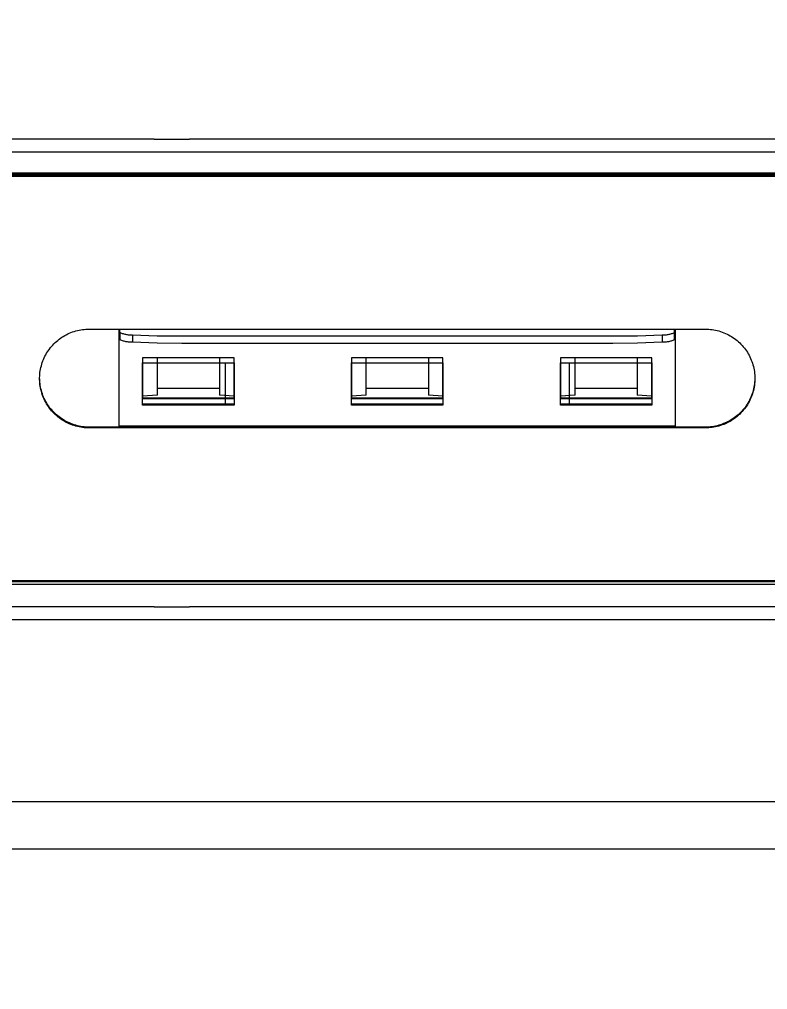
# Model space of a CAD drawing. Header units: millimetres. Extents: x -208 to 4974, y -28 to 3137.
# Drawn here: x 1451.4 to 1557, y 2717.2 to 2854.2 of the extents above; entities that cross this region are included whole.
import ezdxf

# ---------------------------------------------------------------- set-up
doc = ezdxf.new("R2010")
doc.units = ezdxf.units.MM
doc.layers.add('ZANO_R', color=7, linetype='Continuous', lineweight=0)
doc.layers.add('ZANO_W', color=1, linetype='Continuous', lineweight=0)
doc.styles.add('Arial', font='arial.ttf')
doc.styles.get("Standard").update_dxf_attribs({"font": 'ARIALUNI.TTF'})
doc.dimstyles.new('pl i ang', dxfattribs={"dimtxt": 50, "dimasz": 50, "dimexe": 1.25, "dimexo": 0.625, "dimgap": 10, "dimtad": 1, "dimtoh": 1, "dimtxsty": 'Standard', "dimcen": 2.5, "dimclrd": 1, "dimclre": 1, "dimclrt": 1, "dimadec": 0, "dimazin": 0, "dimtfac": 1, "dimtmove": 0, "dimatfit": 3, "dimfxl": 1, "dimarcsym": 1})

# ---------------------------------------------------------------- blocks, each defined once
blk = doc.blocks.new('*D507')
at = {"layer": 'ZANO_W', "color": 1, "lineweight": -2}
blk.add_arc((4072.53, 2413.74), 150.81, 99.5517, 164.7582, dxfattribs=at)
at = {"layer": 'ZANO_W', "color": 1}
for points in [[(4047.72, 2555.79), (4047.28, 2569.12), (4087.48, 2563.8)], [(3920.41, 2454.27), (3933.63, 2452.5), (3921.72, 2413.74)]]:
    blk.add_solid(points, dxfattribs=at)
at = {"layer": 'ZANO_W', "color": 1, "insert": (3950.72, 2548.28), "char_height": 40, "attachment_point": 5, "rotation": 42.155, "style": 'Arial'}
blk.add_mtext('96%%d', dxfattribs=at)

msp = doc.modelspace()

# ---------------------------------------------------------------- linework, layer by layer
at = {"layer": 'ZANO_R'}
for p, q in [((1470.42, 2837.23), (1383.02, 2837.23)), ((1470.42, 2837.23), (1475.42, 2837.23)), ((1562.83, 2837.23), (1475.42, 2837.23)), ((1383.02, 2835.45), (1470.42, 2835.45)), ((1470.42, 2835.45), (1475.42, 2835.45)), ((1475.42, 2835.45), (1562.83, 2835.45)), ((1563.13, 2832.43), (1446.35, 2832.43)), ((1563.13, 2832.31), (1446.35, 2832.31)), ((1563.13, 2832.19), (1446.35, 2832.19)), ((1563.13, 2832.08), (1446.35, 2832.08)), ((1563.13, 2831.96), (1446.35, 2831.96)), ((1458.21, 2809.74), (1458.43, 2809.84)), ((1458.43, 2809.84), (1458.65, 2809.93)), ((1458.65, 2809.93), (1458.88, 2810.02)), ((1458.88, 2810.02), (1459.11, 2810.1)), ((1459.11, 2810.1), (1459.34, 2810.17)), ((1459.34, 2810.17), (1459.57, 2810.23)), ((1459.57, 2810.23), (1459.81, 2810.28)), ((1459.81, 2810.28), (1460.04, 2810.33)), ((1460.04, 2810.33), (1460.28, 2810.36)), ((1460.28, 2810.36), (1460.52, 2810.39)), ((1460.52, 2810.39), (1460.76, 2810.41)), ((1460.76, 2810.41), (1461, 2810.42)), ((1461, 2810.42), (1461.24, 2810.43)), ((1461.24, 2810.43), (1548.24, 2810.43)), ((1465.49, 2796.59), (1465.49, 2810.43)), ((1465.57, 2809.99), (1465.57, 2810.43)), ((1465.57, 2809.99), (1465.57, 2809.97)), ((1465.57, 2809.97), (1465.68, 2809.92)), ((1465.57, 2809.95), (1465.57, 2808.97)), ((1465.68, 2809.92), (1465.79, 2809.87)), ((1465.79, 2809.87), (1465.91, 2809.83)), ((1465.91, 2809.83), (1466.02, 2809.79)), ((1466.02, 2809.79), (1466.14, 2809.75)), ((1466.14, 2809.75), (1466.25, 2809.72)), ((1543.23, 2809.72), (1543.35, 2809.75)), ((1543.35, 2809.75), (1543.47, 2809.79)), ((1543.47, 2809.79), (1543.58, 2809.83)), ((1543.58, 2809.83), (1543.69, 2809.87)), ((1543.69, 2809.87), (1543.8, 2809.92)), ((1543.8, 2809.92), (1543.91, 2809.97)), ((1543.91, 2809.99), (1543.91, 2810.43)), ((1543.91, 2809.97), (1543.91, 2809.99)), ((1543.91, 2808.97), (1543.91, 2809.95)), ((1543.99, 2810.43), (1543.99, 2796.59)), ((1548.24, 2810.43), (1548.49, 2810.42)), ((1548.49, 2810.42), (1548.73, 2810.41)), ((1548.73, 2810.41), (1548.97, 2810.39)), ((1548.97, 2810.39), (1549.22, 2810.36)), ((1549.22, 2810.36), (1549.46, 2810.32)), ((1549.46, 2810.32), (1549.7, 2810.28)), ((1549.7, 2810.28), (1549.93, 2810.22)), ((1549.93, 2810.22), (1550.17, 2810.16)), ((1550.17, 2810.16), (1550.4, 2810.09)), ((1550.4, 2810.09), (1550.63, 2810.01)), ((1550.63, 2810.01), (1550.86, 2809.92)), ((1550.86, 2809.92), (1551.09, 2809.83)), ((1551.09, 2809.83), (1551.31, 2809.72)), ((1456.25, 2808.35), (1456.43, 2808.52)), ((1456.43, 2808.52), (1456.6, 2808.68)), ((1456.6, 2808.68), (1456.79, 2808.84)), ((1456.79, 2808.84), (1456.98, 2808.99)), ((1456.98, 2808.99), (1457.17, 2809.13)), ((1457.17, 2809.13), (1457.37, 2809.27)), ((1457.37, 2809.27), (1457.57, 2809.4)), ((1457.57, 2809.4), (1457.78, 2809.52)), ((1457.78, 2809.52), (1457.99, 2809.63)), ((1457.99, 2809.63), (1458.21, 2809.74)), ((1465.57, 2808.97), (1465.68, 2808.92)), ((1465.68, 2808.92), (1465.79, 2808.87)), ((1465.79, 2808.87), (1465.91, 2808.83)), ((1465.91, 2808.83), (1466.02, 2808.79)), ((1466.02, 2808.79), (1466.14, 2808.76)), ((1466.14, 2808.76), (1466.25, 2808.73)), ((1466.25, 2809.72), (1466.37, 2809.7)), ((1466.25, 2808.73), (1466.37, 2808.7)), ((1466.37, 2809.7), (1466.49, 2809.67)), ((1466.37, 2808.7), (1466.49, 2808.68)), ((1466.49, 2809.67), (1466.61, 2809.66)), ((1466.49, 2808.68), (1466.61, 2808.66)), ((1466.61, 2809.66), (1466.73, 2809.64)), ((1466.61, 2808.66), (1466.73, 2808.64)), ((1466.73, 2809.64), (1466.85, 2809.63)), ((1466.73, 2808.64), (1466.85, 2808.63)), ((1466.85, 2809.63), (1466.97, 2809.63)), ((1466.85, 2808.63), (1466.97, 2808.63)), ((1466.97, 2809.63), (1467.09, 2809.62)), ((1466.97, 2808.63), (1467.09, 2808.63)), ((1467.09, 2809.62), (1467.21, 2809.63)), ((1467.09, 2808.63), (1467.21, 2808.63)), ((1467.21, 2809.63), (1467.33, 2809.63)), ((1467.21, 2808.63), (1467.33, 2808.64)), ((1467.33, 2809.63), (1467.33, 2808.64)), ((1467.33, 2809.63), (1470.82, 2809.5)), ((1467.33, 2808.64), (1470.82, 2808.5)), ((1470.82, 2809.5), (1474.32, 2809.46)), ((1470.82, 2808.5), (1474.32, 2808.46)), ((1474.32, 2809.46), (1535.17, 2809.46)), ((1474.32, 2808.46), (1535.17, 2808.46)), ((1535.17, 2809.46), (1538.67, 2809.5)), ((1535.17, 2808.46), (1538.67, 2808.5)), ((1538.67, 2809.5), (1542.16, 2809.63)), ((1538.67, 2808.5), (1542.16, 2808.64)), ((1542.16, 2809.63), (1542.16, 2808.64)), ((1542.16, 2809.63), (1542.28, 2809.63)), ((1542.16, 2808.64), (1542.28, 2808.63)), ((1542.28, 2809.63), (1542.4, 2809.62)), ((1542.28, 2808.63), (1542.4, 2808.63)), ((1542.4, 2809.62), (1542.52, 2809.63)), ((1542.4, 2808.63), (1542.52, 2808.63)), ((1542.52, 2809.63), (1542.64, 2809.63)), ((1542.52, 2808.63), (1542.64, 2808.63)), ((1542.64, 2809.63), (1542.76, 2809.64)), ((1542.64, 2808.63), (1542.76, 2808.64)), ((1542.76, 2809.64), (1542.88, 2809.66)), ((1542.76, 2808.64), (1542.88, 2808.66)), ((1542.88, 2809.66), (1543, 2809.67)), ((1542.88, 2808.66), (1543, 2808.68)), ((1543, 2809.67), (1543.12, 2809.7)), ((1543, 2808.68), (1543.12, 2808.7)), ((1543.12, 2809.7), (1543.23, 2809.72)), ((1543.12, 2808.7), (1543.23, 2808.73)), ((1543.23, 2808.73), (1543.35, 2808.76)), ((1543.35, 2808.76), (1543.47, 2808.79)), ((1543.47, 2808.79), (1543.58, 2808.83)), ((1543.58, 2808.83), (1543.69, 2808.87)), ((1543.69, 2808.87), (1543.8, 2808.92)), ((1543.8, 2808.92), (1543.91, 2808.97)), ((1551.31, 2809.72), (1551.53, 2809.61)), ((1551.53, 2809.61), (1551.74, 2809.49)), ((1551.74, 2809.49), (1551.95, 2809.37)), ((1551.95, 2809.37), (1552.15, 2809.24)), ((1552.15, 2809.24), (1552.35, 2809.1)), ((1552.35, 2809.1), (1552.55, 2808.95)), ((1552.55, 2808.95), (1552.74, 2808.8)), ((1552.74, 2808.8), (1552.92, 2808.64)), ((1552.92, 2808.64), (1553.1, 2808.47)), ((1553.1, 2808.47), (1553.27, 2808.3)), ((1455.1, 2806.8), (1455.22, 2807.01)), ((1455.22, 2807.01), (1455.35, 2807.22)), ((1455.35, 2807.22), (1455.48, 2807.42)), ((1455.48, 2807.42), (1455.62, 2807.61)), ((1455.62, 2807.61), (1455.77, 2807.81)), ((1455.77, 2807.81), (1455.93, 2807.99)), ((1455.93, 2807.99), (1456.09, 2808.17)), ((1456.09, 2808.17), (1456.25, 2808.35)), ((1553.27, 2808.3), (1553.44, 2808.12)), ((1553.44, 2808.12), (1553.6, 2807.94)), ((1553.6, 2807.94), (1553.76, 2807.75)), ((1553.76, 2807.75), (1553.9, 2807.55)), ((1553.9, 2807.55), (1554.04, 2807.35)), ((1554.04, 2807.35), (1554.18, 2807.15)), ((1554.18, 2807.15), (1554.3, 2806.94)), ((1454.54, 2805.47), (1454.62, 2805.7)), ((1454.62, 2805.7), (1454.7, 2805.93)), ((1454.7, 2805.93), (1454.79, 2806.15)), ((1454.79, 2806.15), (1454.89, 2806.37)), ((1454.89, 2806.37), (1454.99, 2806.59)), ((1454.99, 2806.59), (1455.1, 2806.8)), ((1481.7, 2806.35), (1468.78, 2806.35)), ((1468.78, 2806.35), (1468.78, 2800.62)), ((1468.78, 2805.68), (1481.7, 2805.68)), ((1468.78, 2799.7), (1468.78, 2805.68)), ((1470.86, 2801.11), (1470.86, 2806.35)), ((1479.63, 2806.35), (1479.63, 2801.11)), ((1480.47, 2799.81), (1480.47, 2805.68)), ((1481.7, 2800.62), (1481.7, 2806.35)), ((1481.7, 2805.68), (1481.7, 2799.7)), ((1511.19, 2806.35), (1498.28, 2806.35)), ((1498.28, 2806.35), (1498.28, 2800.62)), ((1498.28, 2805.68), (1511.2, 2805.68)), ((1498.28, 2799.7), (1498.28, 2805.68)), ((1500.36, 2801.11), (1500.36, 2806.35)), ((1509.13, 2806.35), (1509.13, 2801.11)), ((1511.19, 2800.62), (1511.19, 2806.35)), ((1511.2, 2805.68), (1511.2, 2799.7)), ((1527.78, 2806.35), (1527.78, 2800.62)), ((1540.7, 2806.35), (1527.78, 2806.35)), ((1527.78, 2805.68), (1540.7, 2805.68)), ((1527.78, 2799.7), (1527.78, 2805.68)), ((1529.02, 2805.68), (1529.02, 2799.81)), ((1529.86, 2801.11), (1529.86, 2806.35)), ((1538.63, 2806.35), (1538.63, 2801.11)), ((1540.7, 2800.62), (1540.7, 2806.35)), ((1540.7, 2805.68), (1540.7, 2799.7)), ((1554.3, 2806.94), (1554.42, 2806.73)), ((1554.42, 2806.73), (1554.53, 2806.51)), ((1554.53, 2806.51), (1554.64, 2806.29)), ((1554.64, 2806.29), (1554.73, 2806.06)), ((1554.73, 2806.06), (1554.82, 2805.84)), ((1554.82, 2805.84), (1554.9, 2805.61)), ((1454.27, 2804.05), (1454.29, 2804.29)), ((1454.29, 2804.29), (1454.33, 2804.53)), ((1454.33, 2804.53), (1454.37, 2804.77)), ((1454.37, 2804.77), (1454.42, 2805)), ((1454.42, 2805), (1454.48, 2805.24)), ((1454.48, 2805.24), (1454.54, 2805.47)), ((1554.9, 2805.61), (1554.97, 2805.37)), ((1554.97, 2805.37), (1555.03, 2805.14)), ((1555.03, 2805.14), (1555.09, 2804.9)), ((1555.09, 2804.9), (1555.14, 2804.66)), ((1555.14, 2804.66), (1555.17, 2804.42)), ((1555.17, 2804.42), (1555.2, 2804.18)), ((1454.24, 2803.57), (1454.25, 2803.81)), ((1454.24, 2803.33), (1454.24, 2803.57)), ((1454.25, 2803.09), (1454.24, 2803.33)), ((1454.25, 2803.81), (1454.27, 2804.05)), ((1454.26, 2803.17), (1454.25, 2803.41)), ((1454.27, 2802.84), (1454.25, 2803.09)), ((1454.27, 2802.93), (1454.26, 2803.17)), ((1454.3, 2802.69), (1454.27, 2802.93)), ((1555.21, 2802.93), (1555.19, 2802.69)), ((1555.2, 2804.18), (1555.23, 2803.93)), ((1555.23, 2802.96), (1555.2, 2802.72)), ((1555.23, 2803.17), (1555.21, 2802.93)), ((1555.23, 2803.93), (1555.24, 2803.69)), ((1555.24, 2803.41), (1555.23, 2803.17)), ((1555.24, 2803.2), (1555.23, 2802.96)), ((1555.24, 2803.69), (1555.24, 2803.45)), ((1555.24, 2803.45), (1555.24, 2803.2)), ((1454.29, 2802.6), (1454.27, 2802.84)), ((1454.33, 2802.37), (1454.29, 2802.6)), ((1454.33, 2802.45), (1454.3, 2802.69)), ((1454.38, 2802.22), (1454.33, 2802.45)), ((1454.37, 2802.13), (1454.33, 2802.37)), ((1454.42, 2801.89), (1454.37, 2802.13)), ((1454.43, 2801.98), (1454.38, 2802.22)), ((1454.48, 2801.66), (1454.42, 2801.89)), ((1454.49, 2801.75), (1454.43, 2801.98)), ((1454.54, 2801.42), (1454.48, 2801.66)), ((1454.55, 2801.52), (1454.49, 2801.75)), ((1479.63, 2802.04), (1470.86, 2802.04)), ((1509.13, 2802.04), (1500.36, 2802.04)), ((1538.63, 2802.04), (1529.86, 2802.04)), ((1555, 2801.75), (1554.93, 2801.52)), ((1555.03, 2801.76), (1554.97, 2801.52)), ((1555.06, 2801.98), (1555, 2801.75)), ((1555.09, 2801.99), (1555.03, 2801.76)), ((1555.11, 2802.22), (1555.06, 2801.98)), ((1555.14, 2802.23), (1555.09, 2801.99)), ((1555.15, 2802.45), (1555.11, 2802.22)), ((1555.17, 2802.47), (1555.14, 2802.23)), ((1555.19, 2802.69), (1555.15, 2802.45)), ((1555.2, 2802.72), (1555.17, 2802.47)), ((1454.62, 2801.2), (1454.54, 2801.42)), ((1454.63, 2801.29), (1454.55, 2801.52)), ((1454.7, 2800.97), (1454.62, 2801.2)), ((1454.71, 2801.06), (1454.63, 2801.29)), ((1454.79, 2800.74), (1454.7, 2800.97)), ((1454.8, 2800.84), (1454.71, 2801.06)), ((1454.89, 2800.52), (1454.79, 2800.74)), ((1454.9, 2800.62), (1454.8, 2800.84)), ((1454.99, 2800.31), (1454.89, 2800.52)), ((1455.01, 2800.4), (1454.9, 2800.62)), ((1455.1, 2800.09), (1454.99, 2800.31)), ((1455.12, 2800.19), (1455.01, 2800.4)), ((1455.24, 2799.98), (1455.12, 2800.19)), ((1470.86, 2801.11), (1468.78, 2800.94)), ((1468.78, 2800.74), (1481.7, 2800.74)), ((1468.78, 2800.62), (1481.7, 2800.62)), ((1481.7, 2800.94), (1479.63, 2801.11)), ((1500.36, 2801.11), (1498.28, 2800.94)), ((1498.28, 2800.74), (1511.19, 2800.74)), ((1498.28, 2800.62), (1511.19, 2800.62)), ((1511.19, 2800.95), (1509.13, 2801.11)), ((1529.86, 2801.11), (1527.78, 2800.94)), ((1527.78, 2800.74), (1540.7, 2800.74)), ((1527.78, 2800.62), (1540.7, 2800.62)), ((1540.7, 2800.94), (1538.63, 2801.11)), ((1554.37, 2800.19), (1554.25, 2799.98)), ((1554.42, 2800.17), (1554.3, 2799.95)), ((1554.48, 2800.4), (1554.37, 2800.19)), ((1554.53, 2800.38), (1554.42, 2800.17)), ((1554.59, 2800.62), (1554.48, 2800.4)), ((1554.64, 2800.61), (1554.53, 2800.38)), ((1554.69, 2800.84), (1554.59, 2800.62)), ((1554.73, 2800.83), (1554.64, 2800.61)), ((1554.78, 2801.06), (1554.69, 2800.84)), ((1554.82, 2801.06), (1554.73, 2800.83)), ((1554.86, 2801.29), (1554.78, 2801.06)), ((1554.9, 2801.29), (1554.82, 2801.06)), ((1554.93, 2801.52), (1554.86, 2801.29)), ((1554.97, 2801.52), (1554.9, 2801.29)), ((1455.22, 2799.88), (1455.1, 2800.09)), ((1455.35, 2799.68), (1455.22, 2799.88)), ((1455.37, 2799.78), (1455.24, 2799.98)), ((1455.48, 2799.48), (1455.35, 2799.68)), ((1455.5, 2799.58), (1455.37, 2799.78)), ((1455.62, 2799.28), (1455.48, 2799.48)), ((1455.64, 2799.38), (1455.5, 2799.58)), ((1455.77, 2799.09), (1455.62, 2799.28)), ((1455.79, 2799.19), (1455.64, 2799.38)), ((1455.93, 2798.9), (1455.77, 2799.09)), ((1455.94, 2799.01), (1455.79, 2799.19)), ((1456.09, 2798.72), (1455.93, 2798.9)), ((1456.1, 2798.83), (1455.94, 2799.01)), ((1456.27, 2798.66), (1456.1, 2798.83)), ((1481.7, 2799.81), (1468.78, 2799.81)), ((1481.7, 2799.7), (1468.78, 2799.7)), ((1511.2, 2799.81), (1498.28, 2799.81)), ((1511.2, 2799.7), (1498.28, 2799.7)), ((1540.7, 2799.81), (1527.78, 2799.81)), ((1540.7, 2799.7), (1527.78, 2799.7)), ((1553.39, 2798.83), (1553.22, 2798.66)), ((1553.55, 2799.01), (1553.39, 2798.83)), ((1553.6, 2798.96), (1553.44, 2798.77)), ((1553.7, 2799.19), (1553.55, 2799.01)), ((1553.76, 2799.15), (1553.6, 2798.96)), ((1553.85, 2799.38), (1553.7, 2799.19)), ((1553.9, 2799.34), (1553.76, 2799.15)), ((1553.99, 2799.58), (1553.85, 2799.38)), ((1554.04, 2799.54), (1553.9, 2799.34)), ((1554.12, 2799.78), (1553.99, 2799.58)), ((1554.18, 2799.75), (1554.04, 2799.54)), ((1554.25, 2799.98), (1554.12, 2799.78)), ((1554.3, 2799.95), (1554.18, 2799.75)), ((1456.25, 2798.55), (1456.09, 2798.72)), ((1456.43, 2798.38), (1456.25, 2798.55)), ((1456.44, 2798.49), (1456.27, 2798.66)), ((1456.6, 2798.22), (1456.43, 2798.38)), ((1456.62, 2798.33), (1456.44, 2798.49)), ((1456.79, 2798.06), (1456.6, 2798.22)), ((1456.8, 2798.17), (1456.62, 2798.33)), ((1456.98, 2797.91), (1456.79, 2798.06)), ((1456.99, 2798.02), (1456.8, 2798.17)), ((1457.17, 2797.77), (1456.98, 2797.91)), ((1457.18, 2797.88), (1456.99, 2798.02)), ((1457.37, 2797.63), (1457.17, 2797.77)), ((1457.38, 2797.74), (1457.18, 2797.88)), ((1457.57, 2797.5), (1457.37, 2797.63)), ((1457.59, 2797.61), (1457.38, 2797.74)), ((1457.78, 2797.38), (1457.57, 2797.5)), ((1457.79, 2797.49), (1457.59, 2797.61)), ((1458, 2797.38), (1457.79, 2797.49)), ((1551.69, 2797.49), (1551.48, 2797.38)), ((1551.9, 2797.61), (1551.69, 2797.49)), ((1551.95, 2797.53), (1551.74, 2797.4)), ((1552.11, 2797.74), (1551.9, 2797.61)), ((1552.15, 2797.66), (1551.95, 2797.53)), ((1552.3, 2797.88), (1552.11, 2797.74)), ((1552.35, 2797.8), (1552.15, 2797.66)), ((1552.5, 2798.02), (1552.3, 2797.88)), ((1552.55, 2797.94), (1552.35, 2797.8)), ((1552.69, 2798.17), (1552.5, 2798.02)), ((1552.74, 2798.1), (1552.55, 2797.94)), ((1552.87, 2798.33), (1552.69, 2798.17)), ((1552.92, 2798.26), (1552.74, 2798.1)), ((1553.05, 2798.49), (1552.87, 2798.33)), ((1553.1, 2798.42), (1552.92, 2798.26)), ((1553.22, 2798.66), (1553.05, 2798.49)), ((1553.27, 2798.6), (1553.1, 2798.42)), ((1553.44, 2798.77), (1553.27, 2798.6)), ((1457.99, 2797.26), (1457.78, 2797.38)), ((1458.21, 2797.15), (1457.99, 2797.26)), ((1458.22, 2797.27), (1458, 2797.38)), ((1458.43, 2797.05), (1458.21, 2797.15)), ((1458.44, 2797.17), (1458.22, 2797.27)), ((1458.65, 2796.96), (1458.43, 2797.05)), ((1458.66, 2797.08), (1458.44, 2797.17)), ((1458.88, 2796.87), (1458.65, 2796.96)), ((1458.89, 2796.99), (1458.66, 2797.08)), ((1459.11, 2796.8), (1458.88, 2796.87)), ((1459.11, 2796.92), (1458.89, 2796.99)), ((1459.34, 2796.85), (1459.11, 2796.92)), ((1459.34, 2796.73), (1459.11, 2796.8)), ((1459.58, 2796.79), (1459.34, 2796.85)), ((1459.57, 2796.67), (1459.34, 2796.73)), ((1459.81, 2796.61), (1459.57, 2796.67)), ((1459.81, 2796.73), (1459.58, 2796.79)), ((1460.05, 2796.69), (1459.81, 2796.73)), ((1460.04, 2796.57), (1459.81, 2796.61)), ((1460.28, 2796.53), (1460.04, 2796.57)), ((1460.28, 2796.65), (1460.05, 2796.69)), ((1460.52, 2796.62), (1460.28, 2796.65)), ((1460.52, 2796.5), (1460.28, 2796.53)), ((1460.76, 2796.6), (1460.52, 2796.62)), ((1460.76, 2796.48), (1460.52, 2796.5)), ((1461, 2796.59), (1460.76, 2796.6)), ((1461, 2796.47), (1460.76, 2796.48)), ((1461.24, 2796.59), (1461, 2796.59)), ((1461.24, 2796.47), (1461, 2796.47)), ((1548.24, 2796.59), (1461.24, 2796.59)), ((1548.24, 2796.47), (1461.24, 2796.47)), ((1543.99, 2796.7), (1465.49, 2796.7)), ((1548.48, 2796.59), (1548.24, 2796.59)), ((1548.49, 2796.47), (1548.24, 2796.47)), ((1548.72, 2796.6), (1548.48, 2796.59)), ((1548.73, 2796.49), (1548.49, 2796.47)), ((1548.96, 2796.62), (1548.72, 2796.6)), ((1548.97, 2796.51), (1548.73, 2796.49)), ((1549.2, 2796.65), (1548.96, 2796.62)), ((1549.22, 2796.54), (1548.97, 2796.51)), ((1549.44, 2796.69), (1549.2, 2796.65)), ((1549.46, 2796.57), (1549.22, 2796.54)), ((1549.68, 2796.73), (1549.44, 2796.69)), ((1549.7, 2796.62), (1549.46, 2796.57)), ((1549.91, 2796.79), (1549.68, 2796.73)), ((1549.93, 2796.67), (1549.7, 2796.62)), ((1550.14, 2796.85), (1549.91, 2796.79)), ((1550.17, 2796.74), (1549.93, 2796.67)), ((1550.37, 2796.92), (1550.14, 2796.85)), ((1550.4, 2796.81), (1550.17, 2796.74)), ((1550.6, 2796.99), (1550.37, 2796.92)), ((1550.63, 2796.89), (1550.4, 2796.81)), ((1550.83, 2797.08), (1550.6, 2796.99)), ((1550.86, 2796.97), (1550.63, 2796.89)), ((1551.05, 2797.17), (1550.83, 2797.08)), ((1551.09, 2797.07), (1550.86, 2796.97)), ((1551.27, 2797.27), (1551.05, 2797.17)), ((1551.31, 2797.17), (1551.09, 2797.07)), ((1551.48, 2797.38), (1551.27, 2797.27)), ((1551.53, 2797.28), (1551.31, 2797.17)), ((1551.74, 2797.4), (1551.53, 2797.28)), ((1446.35, 2774.94), (1563.13, 2774.94)), ((1446.35, 2774.79), (1563.13, 2774.79)), ((1446.35, 2774.41), (1563.13, 2774.41)), ((1470.42, 2771.23), (1383.02, 2771.23)), ((1470.42, 2771.23), (1475.42, 2771.23)), ((1562.83, 2771.23), (1475.42, 2771.23)), ((1383.02, 2769.44), (1470.42, 2769.44)), ((1470.42, 2769.44), (1475.42, 2769.44)), ((1475.42, 2769.44), (1562.83, 2769.44)), ((371.4, 2743.74), (2638.09, 2743.74)), ((2644.53, 2737), (364.75, 2737))]:
    msp.add_line(p, q, dxfattribs=at)

# ---------------------------------------------------------------- dimensions: what is measured, and where the dimension line sits
at = {"layer": 'ZANO_W'}
dim = msp.add_angular_dim_2l(base=(4005.93, 2549.05), line1=((60.87, 2413.74), (4937.17, 2413.74)), line2=((4072.59, 2414.4), (4116.41, 2854.16)), dimstyle='pl i ang', override={"dimtxt": 40, "dimasz": 40, "dimexe": 10, "dimexo": 10, "dimtoh": 0, "dimdec": 0, "dimtxsty": 'Arial', "dimtdec": 0, "dimtmove": 1}, dxfattribs=at)
dim.commit()
dim.dimension.update_dxf_attribs({"geometry": '*D507', "text_midpoint": (3950.72, 2548.28)})

doc.saveas('drawing.dxf')
